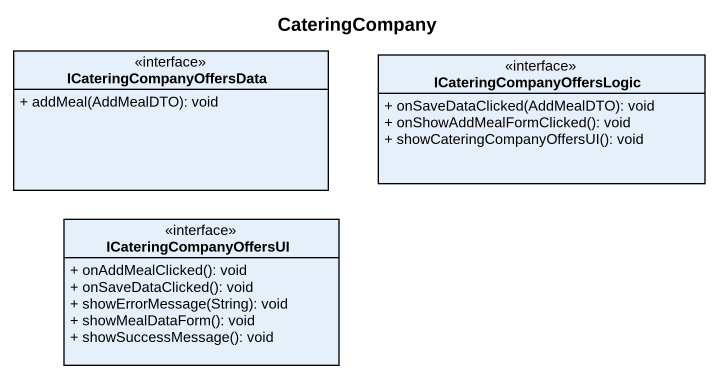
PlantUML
@startuml
title CateringCompany
hide circle
hide empty members
skinparam classAttributeIconSize 0
class ICateringCompanyOffersData <<interface>> {
  + addMeal(AddMealDTO): void
}
class ICateringCompanyOffersLogic <<interface>> {
  + onSaveDataClicked(AddMealDTO): void
  + onShowAddMealFormClicked(): void
  + showCateringCompanyOffersUI(): void
}
class ICateringCompanyOffersUI <<interface>> {
  + onAddMealClicked(): void
  + onSaveDataClicked(): void
  + showErrorMessage(String): void
  + showMealDataForm(): void
  + showSuccessMessage(): void
}
@enduml
